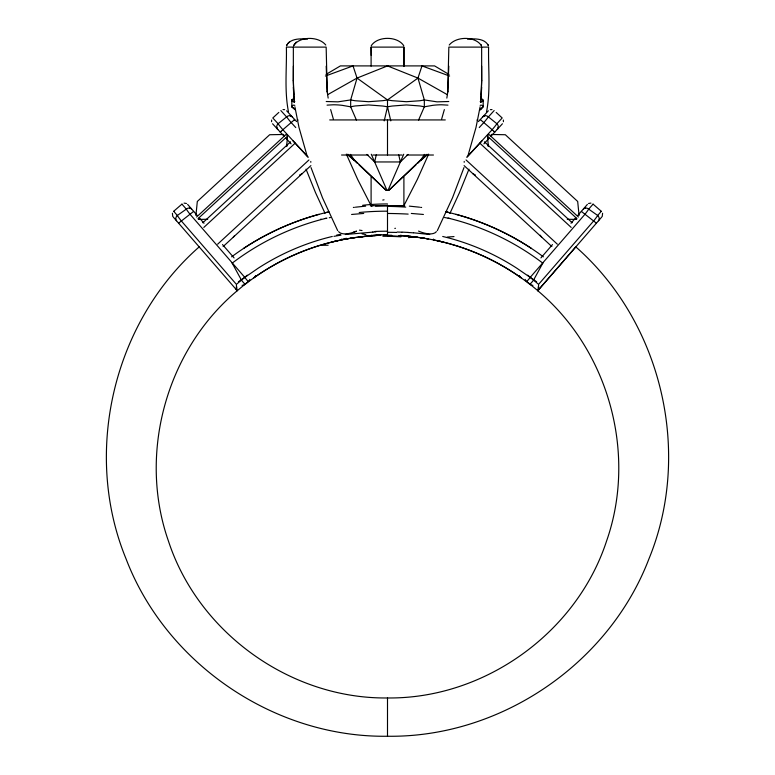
<?xml version="1.0" encoding="UTF-8"?>
<svg xmlns="http://www.w3.org/2000/svg" width="775" height="775" viewBox="0 0 775 775"><rect width="100%" height="100%" fill="white"/><g stroke="black" fill="none" stroke-linecap="round" stroke-linejoin="round"><path stroke-width="1.16" d="M481.633 66.166L481.682 80.474L481.643 47.11M448.802 66.127L447.776 92.06L448.841 47.11L488.608 47.11C488.143 68.626 490.73 90.413 486.545 111.716M293.376 66.166L293.318 80.474L293.357 47.11M538.586 285.074L538.528 287.196M481.624 87.178L481.323 94.424L481.682 80.445L480.713 102.281L481.343 94.221M371.099 66.146L371.099 47.11L403.901 47.11L403.901 66.146L403.901 47.11M286.944 146.068L286.983 145.128M503.421 121.714L503.353 120.038M338.588 231.648C342.056 235.852 351.637 233.314 356.461 231.076M483.183 106.814C483.464 104.664 481.314 110.835 479.531 109.943L483.183 106.814L483.183 99.927L481.314 98.473M292.533 105.7L291.817 106.814L295.469 109.905L291.817 106.814L292.824 105.332A105.681 10.889 41.3 0 1 294.161 105.216L294.829 105.332M195.92 215.498L197.315 201.461L269.661 134.734L283.766 134.472M286.556 146.562L287.486 137.204M271.647 120.038L271.579 121.714M446.836 98.096L447.795 91.847M480.122 106.785L476.015 127.41L468.158 155M172.408 213.241L172.738 216.341M408.047 154.438L400.365 161.956L374.635 161.956L376.272 154.913M384.216 120.89L387.5 106.814L387.5 99.927L417.957 78.081L421.978 65.904L449.626 76.057M444.346 109.595L441.614 119.185M325.374 76.057L353.022 65.904L357.043 78.081L350.668 99.927L350.668 106.814L356.413 120.047M371.244 45.715C377.541 35.912 397.459 35.912 403.756 45.715M433.273 239.766L433.496 239.097M463.983 167.574L452.493 197.828L437.323 230.63M286.934 44.688L286.556 45.735C290.044 38.285 300.477 38.556 307.491 39.137M468.972 169.163L459.468 192.675L450.101 213.018M428.653 154.118L417.318 179.451L403.62 206.218M255.711 275.542L255.372 276.191M388.043 190.301L403.727 154.235M418.587 120.047L424.332 106.814L424.332 99.927L417.957 78.081L387.5 65.904L357.043 78.081L327.748 94.618M482.951 100.886C483.803 98.764 482.312 103.308 480.161 101.612M602.262 216.341L602.592 213.241M449.229 45.027C456.281 36.231 475.24 35.931 481.478 45.735L481.101 44.688M178.657 223.123L193.634 211.41M234.273 235.997L233.304 237.179M255.285 276.336L253.851 277.828A10.065 7.372 54.9 0 0 254.258 277.508L257.901 275.018A232.616 231.773 61.7 0 1 331.933 242.042M424.564 154.38L421.222 159.33L426.696 154.7M422.704 158.09L421.222 159.989L427.606 154.516M540.911 257.92L552.488 244.571M570.991 223.258L575.796 217.727M577.859 215.363L587.382 204.397M593.03 204.145L588.69 209.143L597.68 215.469A4.156 3.439 41 0 1 598.455 220.768M601.255 211.352L597.68 215.469A7.266 0.523 -51.8 0 1 593.912 220.652L538.586 284.367L527.697 275.164M537.802 290.664L526.564 281.383M537.869 290.596L601.788 216.99M478.417 121.578L488.357 110.796M494.15 110.563L488.037 117.325A8.225 0.552 -49.2 0 1 484.482 121.82L479.25 127.555M467.218 156.724L492.212 129.628A8.176 0.552 -49.1 0 0 496.882 123.738L502.19 117.984L496.174 112.414M466.792 157.373L481.934 140.963M483.9 143.859L489.025 138.299M490.953 136.216L502.433 123.767M247.303 275.164L236.414 284.367L181.088 220.652A7.266 0.523 51.8 0 1 177.301 215.44L173.745 211.352M359.028 164.901L386.163 190.301L388.837 190.301L426.366 154.419M296.282 42.044L293.522 45.735C299.76 35.931 318.719 36.231 325.771 45.027M287.535 43.72L289.317 42.044M294.471 119.728L280.25 131.963M294.151 120.077L294.626 119.582M388.837 190.301L415.972 164.901M417.725 163.263L422.947 158.381M424.661 156.773L427.238 154.361M199.204 246.876C113.092 322.448 82.518 452.891 126.063 558.872C166.267 664.127 274.834 737.79 387.5 736.25C500.166 737.79 608.733 664.127 648.937 558.872C692.482 452.891 661.908 322.448 575.796 246.876L537.763 290.722C608.724 350.174 637.234 453.792 606.525 541.163C576.426 633.039 484.172 699.079 387.5 697.965C290.828 699.079 198.574 633.039 168.475 541.163C137.776 453.792 166.267 350.164 237.247 290.732L248.436 281.383M278.826 112.414L272.8 117.974L278.109 123.729A8.176 0.552 49.1 0 0 282.788 129.628L307.782 156.724M196.569 217.029L286.12 134.424L287.603 136.032L198.051 218.637M202.818 222.764L290.577 141.815M203.825 227.414L295.13 143.201M217.649 244.183L308.954 159.96M223.132 246.566L310.891 165.618M280.327 132.041L280.928 131.488M302.153 173.678L299.596 175.005M173.687 211.284L181.941 204.116M293.686 98.473L291.817 99.927L291.817 106.814M326.013 74.429L340.409 65.904L434.591 65.904L448.987 74.429M238.371 281.8L258.182 268.208A240.86 239.64 61.7 0 1 326.788 237.847L332.281 236.462M588.564 203.476L590.947 203.118M331.438 242.197L332.456 241.945M324.628 212.892L328.726 211.914M332.291 241.945L333.269 241.742M332.659 241.858L337.764 240.667L335.372 240.657M439.677 240.647L437.642 240.744L439.774 241.277M333.754 241.587L336.302 240.996M294.839 101.612L294.171 101.738A99.684 10.966 -44.8 0 1 292.824 101.612L292.059 100.866M336.757 240.928L342.647 239.688M542.878 263.035L533.549 280.133A5.473 0.543 -52.1 0 1 529.693 284.183A233.488 232.248 -61.7 0 0 433.244 239.862L426.918 238.681M339.847 240.26L346.522 238.952M480.171 105.332L480.829 105.226A105.681 10.889 -41.3 0 1 482.166 105.332L483.009 106.088L482.467 105.7M325.142 218.502L326.072 218.327M344.662 239.301L347.433 238.797M329.278 217.727L330.431 217.513M333.957 236.336L341.01 235.135M346.444 238.971L347.21 238.836A81.356 0.572 -7.9 0 1 347.859 238.632L352.296 237.993M346.822 238.903L348.237 238.652M347.733 238.739L349.021 238.516M348.556 238.593L350.639 238.254M350.658 238.254L353.981 237.741M350.988 238.196L351.86 238.061M352.005 238.032L352.964 237.886M352.557 237.954L356.742 237.353M353.642 237.789L354.776 237.625M354.33 237.683L355.725 237.489M490.333 109.653L492.009 109.585M345.272 234.505L372.901 232.122M355.618 237.499L360.181 236.917M353.361 207.458L354.388 207.332M357.178 237.295L361.344 236.782M448.783 101.515L437.013 101.845L424.332 99.927A64.247 37.742 10.2 0 1 419.769 100.76L406.42 101.709L392.228 100.682A71.513 42.005 10.2 0 1 387.5 99.927A71.513 42.005 -10.2 0 1 382.772 100.682L368.58 101.709L355.231 100.75A64.247 37.742 -10.2 0 1 350.668 99.927L337.987 101.845L326.217 101.515M358.66 237.111L359.416 237.014M355.434 207.196L365.655 206.14M359.91 236.947L368.425 235.978M361.014 236.821L369.384 236.007M361.789 236.733L362.671 236.637M375.836 235.164L370.198 235.784M362.157 236.685L363.126 236.588M351.588 214.462L363.707 213.445M363.31 236.569L367.466 236.162M364.056 236.491L364.996 236.394M467.509 39.137C474.523 38.556 484.956 38.285 488.444 45.735L488.066 44.688M327.06 105.129L333.415 104.78A70.041 33.867 29.3 0 1 342.269 105.342L350.668 106.814A63.337 38.343 10.6 0 1 355.221 105.952L368.58 104.945L382.772 106.03A70.486 42.673 10.6 0 1 387.5 106.814A70.486 42.673 -10.6 0 1 392.228 106.03L406.42 104.945L419.779 105.952A63.337 38.343 -10.6 0 1 424.332 106.814L432.731 105.342A70.041 33.867 -29.3 0 1 441.585 104.78L447.94 105.129M366.459 236.259L366.963 236.21M367.98 236.123L368.939 236.046M368.28 236.094L373.618 235.716M369.452 235.997L374.761 235.648M370.324 205.792L372.252 205.666M371.613 205.704L403.387 205.704M282.991 109.585L284.667 109.653M184.053 203.118L186.436 203.476M371.835 205.695L372.804 205.637M374.112 235.687L376.117 235.581M383.208 235.309L386.948 235.213M198.342 219.432L207.748 219.257M476.945 119.999L477.807 119.999M329.704 119.931L445.296 119.931M341.543 155.019L347.326 155.019M351.114 155.019L368.202 155.019M372.901 155.019L402.099 155.019M406.798 155.019L423.886 155.019M427.674 155.019L433.457 155.019M297.193 119.999L298.055 119.999M491.234 134.472L505.339 134.734L577.685 201.461L579.08 215.498M567.252 219.257L576.658 219.432M388.052 235.213L391.792 235.309M402.099 232.122L408.192 232.432M398.873 235.581L400.956 235.687M400.239 235.648L405.548 235.997M401.363 235.716L407.979 236.201M402.748 205.666L404.676 205.792M411.293 213.445L423.412 214.462M413.86 232.82L429.747 234.505M405.47 235.997L406.817 236.104M409.345 206.14L419.566 207.196M406.672 236.094L408.067 236.21M407.834 236.191L411.893 236.588M408.968 236.297L415.09 236.947M410.062 236.404L418.2 237.344L416.165 237.082M400.249 235.271L401.673 235.435M406.429 235.958L424.535 238.274M420.612 207.332L421.639 207.458M419.217 237.479L420.612 237.683M420.224 237.625L426.957 238.681M420.864 237.712L423.189 238.07M423.005 238.041L424.748 238.312M425.659 238.468L426.599 238.623M426.163 238.555L427.761 238.826M427.558 238.787L428.662 238.991M444.569 217.513L449.858 218.502M433.322 239.882L442.796 242.003M475.404 175.005L472.847 173.678M232.122 263.035L241.451 280.133A5.473 0.543 52.1 0 0 245.307 284.183A233.488 232.248 61.7 0 1 341.756 239.862M446.003 211.856L447.543 212.214M446.274 211.914L446.875 212.059M439.425 241.161L442.399 241.907M447.437 212.185L448.861 212.524M443.784 242.246L442.709 241.945M448.744 212.495L449.577 212.699M449.219 212.612L450.091 212.825M442.341 241.858L443.261 242.12M442.719 236.462L448.221 237.838A240.86 239.64 -61.7 0 1 516.818 268.218L536.629 281.8M581.366 211.41L596.343 223.123M417.957 78.081L447.252 94.618M418.539 231.076C423.363 233.314 432.944 235.852 436.412 231.648M357.043 78.081L387.5 99.927M348.304 154.7L353.778 159.33L350.436 154.38M347.394 154.516L353.778 159.989L352.296 158.09M593.059 204.116L601.313 211.284M494.75 131.963L480.345 119.602M494.072 131.488L494.673 132.041M578.431 217.029L488.88 134.424L487.397 136.032L576.949 218.637M484.423 141.815L572.183 222.764M479.87 143.201L571.175 227.414M466.046 159.96L557.351 244.183M464.109 165.618L551.868 246.566M541.696 237.179L540.727 235.997M347.655 154.264L350.281 156.715M352.024 158.352L357.275 163.263M348.614 154.399L386.192 190.301M366.953 154.438L374.635 161.956M286.643 110.796L296.583 121.578M280.85 110.563L286.963 117.325A8.225 0.552 49.2 0 0 290.518 121.82L295.75 127.555M293.066 140.963L308.208 157.373M272.567 123.767L284.047 136.216M285.975 138.299L291.1 143.859M187.618 204.397L197.141 215.363M181.97 204.145L186.31 209.143L177.32 215.469A4.156 3.458 -41 0 0 176.545 220.768M173.213 216.99L237.16 290.625M199.204 217.727L204.009 223.258M222.512 244.571L234.089 257.92M519.744 276.384L521.149 277.828A10.065 7.372 -54.8 0 1 520.732 277.498L517.099 275.018A232.616 231.773 -61.7 0 0 443.067 242.042M519.628 276.191L519.289 275.542M371.38 206.218L357.682 179.451L346.347 154.118M540.533 235.639L540.33 235.203M337.677 230.63L322.507 197.828L311.017 167.574M324.899 213.018L315.532 192.675L306.028 169.163M371.273 154.235L386.957 190.301M341.504 239.097L341.727 239.766M306.842 155L298.985 127.41L294.878 106.785M333.386 119.185L330.654 109.595M387.5 106.814L390.784 120.89M398.728 154.913L400.365 161.956M288.455 111.716C284.27 90.413 286.857 68.626 286.392 47.11L326.159 47.11L327.224 92.06L326.198 66.127M327.205 91.847L328.164 98.096M293.657 94.221L294.287 102.281L293.318 80.445L293.677 94.424L293.376 87.178M487.514 137.204L488.444 146.562M236.472 287.196L236.414 285.074M371.215 55.413L371.099 47.11M488.017 145.128L488.056 146.068M403.901 177.126L403.901 205.259M387.5 119.922L387.5 155.01M387.5 205.268L387.5 235.193M387.5 697.984L387.5 736.24M371.099 177.126L371.099 205.259M243.486 248.484A263.18 262.27 61.7 0 1 319.038 214.317M232.267 263.083A258.182 256.864 61.7 0 1 326.924 218.095M245.307 284.183A5.464 5.464 0 0 1 242.081 285.336M231.618 256.835A263.442 262.153 61.7 0 1 328.871 211.885M455.962 214.317A263.18 262.27 -61.7 0 1 531.514 248.484M448.076 218.095A258.182 256.864 -61.7 0 1 542.732 263.083M532.919 285.336A5.464 5.464 0 0 1 529.693 284.183M446.138 211.885A263.442 262.153 -61.7 0 1 543.391 256.835M387.5 213.464A48.786 4.95 0.5 0 1 408.154 214.103M359.232 212.515A48.767 7.217 0 0 1 387.5 211.178M387.51 232.316A46.2 5.619 0.1 0 1 396.519 232.442M374.993 231.454A45.841 6.539 0 0 1 387.51 231.212M359.464 230.136A104.489 1.211 8.8 0 1 362.032 230.543M407.912 232.481A50.113 4.892 0.6 0 1 413.521 232.858M397.139 232.035A43.681 4.698 0.3 0 1 401.838 232.2M387.519 235.91A38.111 5.377 0.3 0 1 398.989 236.21M376.689 234.999A38.605 6.859 0 0 1 387.51 234.738M407.311 236.046A160.367 0.562 6.1 0 1 406.032 235.92M362.09 233.905A100.392 1.831 9.7 0 1 365.819 234.554M374.567 235.571A36.706 5.27 -0.3 0 1 377.367 235.435M342.87 239.01A100.411 8.196 -2.8 0 1 346.512 238.312M395.473 228.286A104.46 2.373 -9 0 1 394.795 228.383M372.659 232.045A43.778 4.902 -0.3 0 1 375.885 231.919M336.708 235.067A105.39 8.709 -1.6 0 1 340.632 234.399M387.51 206.373A44.795 5.628 0.8 0 1 405.732 207.109M362.574 205.307A44.795 8.041 0 0 1 387.51 203.951M384.051 199.805A105.477 0.814 -11.5 0 1 382.753 200.057M320.937 219.141A106.96 1.085 -9.1 0 1 321.015 219.034M375.507 206.053A28.539 2.189 -0.6 0 1 401.876 205.879M371.613 235.251A5.464 2.8 85.8 0 1 370.402 235.929M447.378 237.043A222.667 6.374 -2.9 0 1 454.005 236.588M353.168 232.393A181.476 18.532 6.8 0 1 356.519 231.376M322.797 245.287A181.059 8.99 -2.2 0 1 328.135 245.21M415.497 236.578A220.962 12.419 -1.3 0 1 408.425 237.663M382.889 236.268A32.453 2.974 1 0 1 400.966 236.821M370.828 235.523A32.676 4.301 -0.1 0 1 380.922 234.99M189.449 208A4.166 3.391 -41 0 1 191.609 209.076A4.166 3.362 -40.1 0 0 186.291 209.114A7.304 0.533 52 0 0 189.982 214.21L244.89 277.479A5.357 0.543 53.8 0 0 248.426 281.354A4.263 4.263 0 0 0 249.802 279.407M236.201 289.685A8.002 0.533 89.4 0 1 236.075 287.912M237.092 290.228A5.861 1.143 -87.8 0 1 236.743 286.837M237.005 290.761A5.861 1.831 -73.6 0 1 236.772 290.896M277.624 129.251A4.098 3.739 -42.8 0 1 278.109 123.729L286.653 116.86A4.088 3.691 -42.6 0 1 292.165 116.793A4.088 3.691 -42.6 0 0 290.238 115.775M310.814 162.295A6.248 0.639 89.7 0 1 310.775 161.432M277.712 129.347A4.098 3.73 -42.8 0 1 276.83 127.487M497.376 129.251A4.098 3.739 42.8 0 0 496.891 123.729L488.347 116.86A4.088 3.691 42.6 0 0 482.835 116.793A4.088 3.691 42.6 0 1 484.762 115.775M464.225 161.432A6.248 0.639 -89.7 0 1 464.186 162.295M498.17 127.487A4.098 3.73 42.8 0 1 497.288 129.347M585.551 208A4.166 3.391 41 0 0 583.391 209.076A4.166 3.362 40.1 0 1 588.709 209.114A7.304 0.533 -52 0 1 585.018 214.21L530.11 277.479A5.357 0.543 -53.8 0 1 526.574 281.354A4.263 4.263 0 0 1 525.198 279.407M538.925 287.912A8.002 0.533 -89.4 0 1 538.799 289.685M538.257 286.837A5.861 1.143 87.8 0 1 537.908 290.228M538.228 290.896A5.861 1.831 73.6 0 1 537.995 290.761M291.807 100.091L292.001 100.798L291.807 100.091"/></g></svg>
